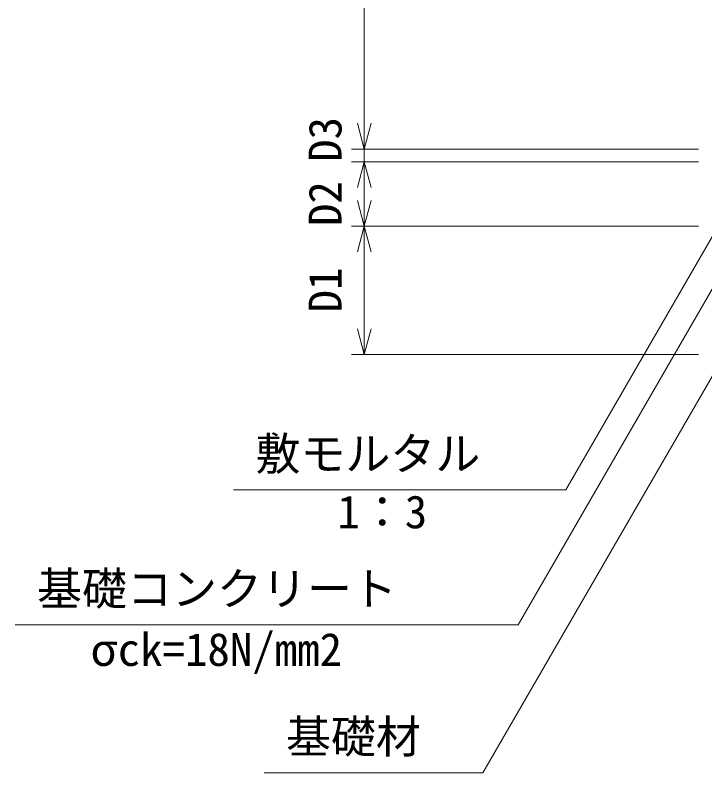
# Model space of a CAD drawing. Units: millimetres, scale not verified. Extents: x 0 to 84100, y 1 to 59401.
# Drawn here: x 34787 to 40154, y 28476 to 34376 of the extents above; entities that cross this region are included whole.
import ezdxf
from ezdxf.enums import TextEntityAlignment as Align

# ---------------------------------------------------------------- set-up
doc = ezdxf.new("R2010")
doc.units = ezdxf.units.MM
doc.header["$LTSCALE"] = 100
doc.layers.add('D-STR-DIM', color=7, linetype='Continuous', lineweight=18)
doc.layers.add('D-STR-HTXT', color=7, linetype='Continuous', lineweight=18)
doc.styles.add('ＭＳ ゴシック', font='')
doc.styles.get('ＭＳ ゴシック').set_extended_font_data('MS Gothic')

msp = doc.modelspace()

# ---------------------------------------------------------------- linework, layer by layer
at = {"layer": 'D-STR-DIM'}
for p, q in [((37504.3, 33333.4), (37504.3, 43333.4)), ((37450.7, 33533.4), (37504.3, 33333.4)), ((37504.3, 33333.4), (37557.9, 33533.4)), ((40104.3, 33333.4), (37404.3, 33333.4)), ((37504.3, 33233.4), (37504.3, 33333.4)), ((40104.3, 33233.4), (37404.3, 33233.4)), ((37504.3, 33233.4), (37450.7, 33033.4)), ((37504.3, 32733.4), (37504.3, 33233.4)), ((37557.9, 33033.4), (37504.3, 33233.4)), ((37450.7, 32933.4), (37504.3, 32733.4)), ((37504.3, 32733.4), (37557.9, 32933.4)), ((40104.3, 32733.4), (37404.3, 32733.4)), ((37504.3, 32733.4), (37450.7, 32533.4)), ((37504.3, 31733.4), (37504.3, 32733.4)), ((37557.9, 32533.4), (37504.3, 32733.4)), ((37450.7, 31933.4), (37504.3, 31733.4)), ((37504.3, 31733.4), (37557.9, 31933.4)), ((40104.3, 31733.4), (37404.3, 31733.4))]:
    msp.add_line(p, q, dxfattribs=at)
at = {"layer": 'D-STR-HTXT'}
for p, q in [((40478.6, 33115.1), (39071.9, 30678.6)), ((40549, 32829.1), (38700.5, 29627.3)), ((40509.2, 32080.9), (38427.8, 28475.8)), ((39071.9, 30678.6), (36486.7, 30678.6)), ((38700.5, 29627.3), (34787.1, 29627.3)), ((38427.8, 28475.8), (36724.2, 28475.8))]:
    msp.add_line(p, q, dxfattribs=at)

# ---------------------------------------------------------------- texts
at = {"layer": 'D-STR-DIM', "color": 1, "style": 'ＭＳ ゴシック'}
for s, p in [('D3', (37404.3, 33233.4)), ('D2', (37404.3, 32733.4)), ('D1', (37404.3, 32060.6))]:
    msp.add_text(s, height=256.6, rotation=90, dxfattribs=at).set_placement(p, align=Align.BOTTOM_LEFT)
at = {"layer": 'D-STR-HTXT', "color": 1, "style": 'ＭＳ ゴシック'}
for s, p in [('敷モルタル', (36657.1, 30755.6)), ('1：3', (37294.4, 30302.9)), ('基礎コンクリート', (34957.6, 29704.4)), ('σck=18N/mm2', (35372.5, 29231.6)), ('基礎材', (36894.7, 28552.8))]:
    msp.add_text(s, height=256.6, dxfattribs=at).set_placement(p, align=Align.BOTTOM_LEFT)

doc.saveas('drawing.dxf')
